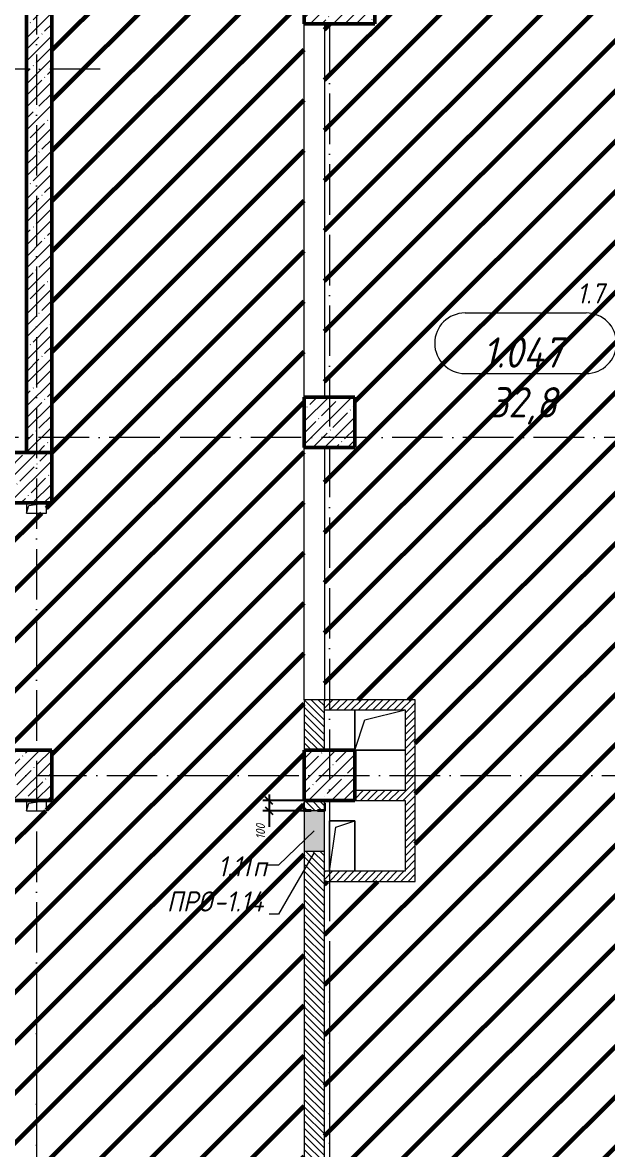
# Model space of a CAD drawing. Header units: millimetres. Extents: x -606178 to 312196, y -19338 to 632709.
# Drawn here: x -351119 to -345329, y 500018 to 511187 of the extents above; entities that cross this region are included whole.
import ezdxf

# ---------------------------------------------------------------- set-up
doc = ezdxf.new("R2010")
doc.units = ezdxf.units.MM
doc.linetypes.add('50_200_ШТРИХ_1Т_ш5_п1_п1_', pattern=[700, 500, -100, 0, -100])
for name, color, linetype, lineweight in [('6.4.1) Окр пт с инж. ПТ2.16', 3, 'Continuous', 60), ('6.4.3) Окр пт с инж. ПТ2.3', 150, 'Continuous', 60), ('A-____-____-DIMS', 7, 'Continuous', 9), ('A-FLOR-____-OTLN', 7, 'Continuous', 9), ('A-GENM-____-IDEN', 7, 'Continuous', 9), ('A-GENM-____-MCUT', 7, 'Continuous', 25), ('A-GENM-____-OTLN', 7, 'Continuous', 9), ('A-GENM-____-OTLN-1', 7, 'Continuous', 25), ('A-GLAZ-____-IDEN', 7, 'Continuous', 9), ('A-GLAZ-____-OTLN', 7, 'Continuous', 9), ('A-WALL-____-MCUT', 7, 'Continuous', 13), ('A-WALL-____-MCUT-2', 7, 'Continuous', 50), ('A-WALL-____-PATT-1', 7, 'Continuous', 9), ('A-WALL-FNSH-MCUT-1', 7, 'Continuous', 9), ('I-WALL-____-OTLN', 7, 'Continuous', 9), ('S-COLS-____-MCUT', 7, 'Continuous', 50), ('S-COLS-____-OTLN', 7, 'Continuous', 9), ('S-GRID-____-OTLN-1', 7, '50_200_ШТРИХ_1Т_ш5_п1_п1_', 9)]:
    doc.layers.add(name, color=color, linetype=linetype, lineweight=lineweight)
doc.layers.add('A-AREA-IDEN-1', color=7, linetype='Continuous', lineweight=9, true_color=0x000000)
doc.styles.add('ISOCPEUR_I', font='isocpeui.ttf', dxfattribs={"width": 0.9, "height": 2.5})
doc.styles.add('ISOCPEUR_I_11', font='isocpeui.ttf', dxfattribs={"width": 0.9, "height": 200})
doc.styles.add('ISOCPEUR_I_7', font='isocpeui.ttf', dxfattribs={"width": 0.9, "height": 90})
doc.dimstyles.new('ISO-1_8_0_9К_СРЕДНИЙ_Кладочные_1', dxfattribs={"dimscale": 304.8, "dimtxt": 89.638306, "dimasz": 0.246063, "dimexe": 0.19685, "dimexo": 0, "dimgap": 0, "dimtad": 1, "dimdec": 3, "dimrnd": 0.001, "dimdsep": 46, "dimtxsty": 'ISOCPEUR_I_7', "dimblk1": 'OBLIQUE', "dimblk2": 'OBLIQUE', "dimsah": 1, "dimcen": 0.09, "dimdle": 0.19685, "dimazin": 0, "dimtfac": 1, "dimtdec": 4, "dimtix": 1, "dimtmove": 0, "dimatfit": 3, "dimfxl": 1, "dimtvp": 1, "dimtolj": 1, "dimtzin": 0, "dimarcsym": 2})
pattern_1 = [(45, (-425830.77, 451794.26), (-35.35534, 35.35534), [])]
pattern_2 = [(135, (-425830.77, 451794.26), (-35.35534, -35.35534), [])]

# ---------------------------------------------------------------- blocks, each defined once
blk = doc.blocks.new('BSC_Колонна _Прямоугольная - 500х500-V43-АР1_План отверстий 1 этажа в осях 1-64_Ю-ЯЯ')
at = {"layer": 'S-COLS-____-OTLN'}
h = blk.add_hatch(dxfattribs=at)
h.set_pattern_fill('FP_50', color=256, style=0, pattern_type=2)
h.set_pattern_definition([(315, (-51931.04, 74750), (114.04925, 114.04925), []), (315, (-51931.04, 74635.95), (114.04925, 114.04925), [201.613, -40.323, 3.353, -36.97])])
h.paths.add_polyline_path([(-250, 250), (-250, -250), (250, -250), (250, 250)], flags=0)
at = {"layer": 'S-COLS-____-MCUT'}
for p, q in [((250, 250), (-250, 250)), ((-250, 250), (-250, -250)), ((250, -250), (250, 250)), ((-250, -250), (250, -250))]:
    blk.add_line(p, q, dxfattribs=at)
blk = doc.blocks.new('BSC_Колонна _Прямоугольная - 500х500-V46-АР1_План отверстий 1 этажа в осях 1-64_Ю-ЯЯ')
at = {"layer": 'S-COLS-____-OTLN'}
h = blk.add_hatch(dxfattribs=at)
h.set_pattern_fill('FP_53', color=256, style=0, pattern_type=2)
h.set_pattern_definition([(45, (-77750, -55431.04), (-114.04925, 114.04925), []), (45, (-77635.95, -55431.04), (-114.04925, 114.04925), [201.613, -40.323, 3.353, -36.97])])
h.paths.add_polyline_path([(-250, -250), (250, -250), (250, 250), (-250, 250)], flags=0)
at = {"layer": 'S-COLS-____-MCUT'}
for p, q in [((250, 250), (-250, 250)), ((-250, 250), (-250, -250)), ((250, -250), (250, 250)), ((-250, -250), (250, -250))]:
    blk.add_line(p, q, dxfattribs=at)
blk = doc.blocks.new('BSC_Колонна _Прямоугольная - 500х500-25978818-АР1_План отверстий 1 этажа в осях 1-64_Ю-ЯЯ')
at = {"layer": 'S-COLS-____-OTLN'}
h = blk.add_hatch(dxfattribs=at)
h.set_pattern_fill('FP_68', color=256, style=0, pattern_type=2)
h.set_pattern_definition([(45, (-77750, -51931.04), (-114.04925, 114.04925), []), (45, (-77635.95, -51931.04), (-114.04925, 114.04925), [201.613, -40.323, 3.353, -36.97])])
h.paths.add_polyline_path([(-250, -250), (250, -250), (250, 250), (-250, 250)], flags=0)
at = {"layer": 'S-COLS-____-MCUT'}
for p, q in [((250, 250), (-250, 250)), ((-250, 250), (-250, -250)), ((250, -250), (250, 250)), ((-250, -250), (250, -250))]:
    blk.add_line(p, q, dxfattribs=at)
blk = doc.blocks.new('BSC_Колонна _Прямоугольная - 500х500-V134-АР1_План отверстий 1 этажа в осях 1-64_Ю-ЯЯ')
at = {"layer": 'S-COLS-____-OTLN'}
h = blk.add_hatch(dxfattribs=at)
h.set_pattern_fill('FP_145', color=256, style=0, pattern_type=2)
h.set_pattern_definition([(45, (-74750, -54881.04), (-114.04925, 114.04925), []), (45, (-74635.95, -54881.04), (-114.04925, 114.04925), [201.613, -40.323, 3.353, -36.97])])
h.paths.add_polyline_path([(-250, -250), (250, -250), (250, 250), (-250, 250), (-250, -79)], flags=0)
at = {"layer": 'S-COLS-____-MCUT'}
for p, q in [((250, 250), (-250, 250)), ((-250, 250), (-250, -250)), ((250, -250), (250, 250)), ((-250, -250), (250, -250))]:
    blk.add_line(p, q, dxfattribs=at)
blk = doc.blocks.new('BSC_Колонна _Прямоугольная - 500х700-V148-АР1_План отверстий 1 этажа в осях 1-64_Ю-ЯЯ')
at = {"layer": 'S-COLS-____-OTLN'}
h = blk.add_hatch(dxfattribs=at)
h.set_pattern_fill('FP_160', color=256, style=0, pattern_type=2)
h.set_pattern_definition([(315, (-59631.04, 77850), (114.04925, 114.04925), []), (315, (-59631.04, 77735.95), (114.04925, 114.04925), [201.613, -40.323, 3.353, -36.97])])
h.paths.add_polyline_path([(-250, 350), (-250, -350), (250, -350), (250, 350)], flags=0)
at = {"layer": 'S-COLS-____-MCUT'}
for p, q in [((250, 350), (-250, 350)), ((-250, 350), (-250, -350)), ((250, -350), (250, 350)), ((-250, -350), (250, -350))]:
    blk.add_line(p, q, dxfattribs=at)
blk = doc.blocks.new('AR_Отверстие Ниша - Лючок-32405194-АР1_План отверстий 1 этажа в осях 1-64_Ю-ЯЯ')
at = {"layer": 'A-GLAZ-____-OTLN'}
blk.add_hatch(color=256, dxfattribs=at).paths.add_polyline_path([(200, -100), (200, 100), (-200, 100), (-200, -100)], flags=0)
for p, q in [((200, 100), (-200, 100)), ((-200, 31), (-200, -31)), ((200, -100), (200, 100)), ((-200, -100), (200, -100))]:
    blk.add_line(p, q, dxfattribs=at)
blk = doc.blocks.new('Фахверк_СКБ_Уголок - 200_4010_1-27904659-АР1_План отверстий 1 этажа в осях 1-64_Ю-ЯЯ')
at = {"layer": 'A-GENM-____-MCUT'}
for p, q in [((125, 156), (50, 156)), ((50, 156), (50, 150)), ((50, 150), (119, 150)), ((119, 150), (119, 81)), ((125, 81), (125, 156)), ((119, 81), (125, 81)), ((125, 19), (119, 19)), ((119, 19), (119, -50)), ((125, -56), (125, 19)), ((119, -50), (50, -50)), ((50, -50), (50, -56)), ((50, -56), (125, -56))]:
    blk.add_line(p, q, dxfattribs=at)
blk = doc.blocks.new('AR_Отверстие прямоугольное _в плите_ - AR_Отверстие прямоугольное _в плите_-30459229-АР1_План отверстий 1 этажа в осях 1-64_Ю-ЯЯ')
at = {"layer": 'A-GENM-____-OTLN'}
for p, q in [((125, 250), (-125, 250)), ((-125, 250), (-125, -250)), ((-63, 188), (125, 250)), ((125, -250), (125, 250)), ((-125, -250), (-63, 188))]:
    blk.add_line(p, q, dxfattribs=at)
blk = doc.blocks.new('AR_Отверстие прямоугольное _в плите_ - AR_Отверстие прямоугольное _в плите_-V204-АР1_План отверстий 1 этажа в осях 1-64_Ю-ЯЯ')
at = {"layer": 'A-GENM-____-OTLN'}
for p, q in [((-100, 50), (-100, -50)), ((-100, -50), (-75, 25)), ((-75, 25), (100, 50)), ((100, -50), (100, 50)), ((-100, -50), (100, -50))]:
    blk.add_line(p, q, dxfattribs=at)
blk = doc.blocks.new('AR_Отверстие прямоугольное _в плите_ - AR_Отверстие прямоугольное _в плите_-30552814-АР1_План отверстий 1 этажа в осях 1-64_Ю-ЯЯ')
at = {"layer": 'A-GENM-____-OTLN'}
for p, q in [((-250, 200), (-250, -200)), ((-150, 100), (250, 200)), ((-250, -200), (-150, 100)), ((-250, -200), (250, -200))]:
    blk.add_line(p, q, dxfattribs=at)
blk = doc.blocks.new('_Oblique')
at = {"color": 0, "linetype": 'ByBlock', "lineweight": -2}
blk.add_line((-0.5, -0.5), (0.5, 0.5), dxfattribs=at)
blk = doc.blocks.new('*D4448')
at = {"layer": 'A-____-____-DIMS', "color": 0, "lineweight": -2, "transparency": 16777216}
for p, q in [((-348679, 503535), (-348679, 503375)), ((-348331, 503475), (-348739, 503475)), ((-348284, 503375), (-348739, 503375)), ((-348679, 503375), (-348679, 503217))]:
    blk.add_line(p, q, dxfattribs=at)
at = {"layer": 'Defpoints', "color": 0, "transparency": 16777216}
for p in [(-348331, 503475), (-348679, 503375), (-348284, 503375)]:
    blk.add_point(p, dxfattribs=at)
at = {"layer": 'A-____-____-DIMS', "color": 0, "lineweight": -2, "transparency": 16777216, "xscale": 75, "yscale": 75, "zscale": 75}
for p, rotation in [((-348679, 503475), 90), ((-348679, 503375), 270)]:
    blk.add_blockref('_Oblique', p, dxfattribs=dict(at, rotation=rotation))
at = {"layer": 'A-____-____-DIMS', "color": 0, "transparency": 16777216, "insert": (-348809, 503093), "char_height": 90, "width": 368.21, "attachment_point": 1, "rotation": 90, "line_spacing_factor": 1.149209, "style": 'ISOCPEUR_I_7'}
blk.add_mtext('\\A1;100', dxfattribs=at)
blk = doc.blocks.new('AAR_СКБ_Марка_помещения_1_5 ммп - Номер _ Площадь-27962135-АИ_План этажа_Стены_1')
at = {"layer": 'A-AREA-IDEN-1'}
for p, q in [((-2.987, 3), (3.013, 3)), ((-2.987, 0), (3.013, 0))]:
    blk.add_line(p, q, dxfattribs=at)
for centre, start, end in [((-2.987, 1.5), 90, 270), ((3.013, 1.5), 270, 90)]:
    blk.add_arc(centre, 1.5, start, end, dxfattribs=at)

msp = doc.modelspace()

# ---------------------------------------------------------------- hatches: boundary and pattern name
at = {"layer": '6.4.1) Окр пт с инж. ПТ2.16'}
h = msp.add_hatch(dxfattribs=at)
h.set_pattern_fill('ANSI31', color=256, scale=111)
h.paths.add_polyline_path([(-348330.7712, 511175.3011), (-348330.7712, 511675.3011), (-348330.7712, 514675.3011), (-348330.7712, 515175.3011), (-348330.7712, 518375.3011), (-348330.7712, 518875.3011), (-348330.7712, 521675.3011), (-348630.7712, 521675.3011), (-350580.7712, 521675.3011), (-350880.7712, 521675.3011), (-350880.7712, 519475.3011), (-350580.7712, 519475.3011), (-350580.7712, 518975.3011), (-350820.7712, 518975.3011), (-350820.7712, 518575.3011), (-350880.7712, 518575.3011), (-350880.7712, 516475.3011), (-350820.7712, 516475.3011), (-350820.7712, 515430.3011), (-350820.7712, 515080.3011), (-350820.7712, 514975.3011), (-350830.7712, 506925.3011), (-350830.7712, 506425.3011), (-350880.7712, 506425.3011), (-350880.7712, 506325.3011), (-351080.7712, 506325.3011), (-351080.7712, 506425.3011), (-351330.7712, 506425.3011), (-351330.7712, 503975.3011), (-350830.7712, 503975.3011), (-350830.7712, 503475.3011), (-350880.7712, 503475.3011), (-350880.7712, 503375.3011), (-351080.7712, 503375.3011), (-351080.7712, 503475.3011), (-351330.7712, 503475.3011), (-351330.7712, 499295.4397), (-348330.7712, 499295.4397), (-348330.7712, 502975.3011), (-348330.7712, 503375.3011), (-348336.7712, 503375.3011), (-348336.7712, 503475.3011), (-348330.7712, 503475.3011), (-348330.7712, 503975.3011), (-348330.7712, 504475.3011), (-348330.7712, 506975.3011), (-348330.7712, 507475.3011)])
at = {"layer": '6.4.3) Окр пт с инж. ПТ2.3'}
h = msp.add_hatch(dxfattribs=at)
h.set_pattern_fill('ANSI31', color=256, scale=111)
h.paths.add_polyline_path([(-332580.7712, 501875.3011), (-332580.7712, 503075.3011), (-332580.7712, 503475.3011), (-336580.7712, 503475.3011), (-337080.7712, 503475.3011), (-338565.7712, 503475.3011), (-338935.7712, 503475.3011), (-339385.7712, 503475.3011), (-339615.7712, 503475.3011), (-339665.7712, 503475.3011), (-340765.7712, 503475.3011), (-340815.7712, 503475.3011), (-341015.7712, 503475.3011), (-341065.7712, 503475.3011), (-342430.7712, 503475.3011), (-342830.7712, 503475.3011), (-342830.7712, 503175.3011), (-344150.7712, 503175.3011), (-344150.7712, 504475.3011), (-343900.7712, 504475.3011), (-343500.7712, 504475.3011), (-343030.7712, 504475.3011), (-343030.7712, 505525.3011), (-343030.7712, 505925.3011), (-343030.7712, 507225.3011), (-344480.7712, 507225.3011), (-344830.7712, 507225.3011), (-344830.7712, 507975.3011), (-344830.7712, 508275.3011), (-344830.7712, 509975.3011), (-344480.7712, 509975.3011), (-343430.7712, 509975.3011), (-343430.7712, 510075.3011), (-343430.7712, 510275.3011), (-343430.7712, 510975.3011), (-343430.7712, 511175.3011), (-343430.7712, 511890.3011), (-344130.7712, 511890.3011), (-344530.7712, 511890.3011), (-345530.7712, 511890.3011), (-345580.7712, 511890.3011), (-346480.7712, 511890.3011), (-346880.7712, 511890.3011), (-347630.7712, 511890.3011), (-347630.7712, 511675.3011), (-347630.7712, 511175.3011), (-348130.7712, 511175.3011), (-348130.7712, 507475.3011), (-347830.7712, 507475.3011), (-347830.7712, 506975.3011), (-348130.7712, 506975.3011), (-348130.7712, 504475.3011), (-347230.7712, 504475.3011), (-347230.7712, 502675.3011), (-348130.7712, 502675.3011), (-348130.7712, 499550.3011), (-347230.7712, 499550.3011), (-347230.7712, 499295.4397), (-338230.7712, 499295.4397), (-338080.7712, 499595.4397), (-337780.7712, 498995.4397), (-337630.7712, 499295.4397), (-328980.7712, 499295.4397), (-328980.7712, 500125.3011), (-332580.7712, 500125.3011)])
h.paths.add_polyline_path([(-343570.7712, 506185.3011), (-343770.7712, 506185.3011), (-343770.7712, 506385.3011), (-343570.7712, 506385.3011)], flags=16)
h.paths.add_polyline_path([(-343530.7712, 510975.3011), (-343730.7712, 510975.3011), (-343730.7712, 511175.3011), (-343530.7712, 511175.3011)], flags=16)
at = {"layer": 'A-WALL-____-PATT-1'}
h = msp.add_hatch(dxfattribs=at)
h.set_pattern_fill('FP_13', color=256, style=0, pattern_type=2)
h.set_pattern_definition([(45, (-425830.77, 451794.26), (-114.04925, 114.04925), []), (45, (-425716.72, 451794.26), (-114.04925, 114.04925), [201.612, -40.322, 3.353, -36.97])])
h.paths.add_polyline_path([(-351080.7712, 506925.3011), (-350830.7712, 506925.3011), (-350830.7712, 514975.3011), (-351080.7712, 514975.3011), (-351080.7712, 507403.632)], flags=0)
h = msp.add_hatch(dxfattribs=at)
h.set_pattern_fill('FP_6', color=256, style=0, pattern_type=2)
h.set_pattern_definition(pattern_2)
h.paths.add_polyline_path([(-348130.7712, 503975.3011), (-348130.7712, 504475.3011), (-348330.7712, 504475.3011), (-348330.7712, 503975.3011)], flags=0)
h = msp.add_hatch(dxfattribs=at)
h.set_pattern_fill('FP_5', color=256, style=0, pattern_type=2)
h.set_pattern_definition(pattern_1)
h.paths.add_polyline_path([(-347330.7712, 504375.3011), (-347230.7712, 504375.3011), (-347230.7712, 504475.3011), (-348130.7712, 504475.3011), (-348130.7712, 504375.3011), (-348076.1506, 504375.3011)], flags=0)
h = msp.add_hatch(dxfattribs=at)
h.set_pattern_fill('FP_5', color=256, style=0, pattern_type=2)
h.set_pattern_definition(pattern_1)
h.paths.add_polyline_path([(-347230.7712, 502675.3011), (-347230.7712, 504375.3011), (-347330.7712, 504375.3011), (-347330.7712, 502675.3011)], flags=0)
h = msp.add_hatch(dxfattribs=at)
h.set_pattern_fill('FP_5', color=256, style=0, pattern_type=2)
h.set_pattern_definition(pattern_1)
h.paths.add_polyline_path([(-347330.7712, 503475.3011), (-347330.7712, 503575.3011), (-347830.7712, 503575.3011), (-347830.7712, 503475.3011)], flags=0)
h = msp.add_hatch(dxfattribs=at)
h.set_pattern_fill('FP_6', color=256, style=0, pattern_type=2)
h.set_pattern_definition(pattern_2)
h.paths.add_polyline_path([(-348330.7712, 498225.3011), (-348130.7712, 498225.3011), (-348130.7712, 498419.3011), (-348199.7712, 498419.3011), (-348199.7712, 498425.3011), (-348261.7712, 498425.3011), (-348261.7712, 498419.3011), (-348330.7712, 498419.3011), (-348330.7712, 498350.3011)], flags=0)
h.paths.add_polyline_path([(-348330.7712, 498825.3011), (-348130.7712, 498825.3011), (-348130.7712, 502975.3011), (-348330.7712, 502975.3011), (-348330.7712, 499331.2064)], flags=0)
h.paths.add_polyline_path([(-348199.7712, 503375.3011), (-348199.7712, 503381.3011), (-348130.7712, 503381.3011), (-348130.7712, 503475.3011), (-348330.7712, 503475.3011), (-348330.7712, 503381.3011), (-348261.7712, 503381.3011), (-348261.7712, 503375.3011)], flags=0)
h = msp.add_hatch(dxfattribs=at)
h.set_pattern_fill('FP_5', color=256, style=0, pattern_type=2)
h.set_pattern_definition(pattern_1)
h.paths.add_polyline_path([(-348130.7712, 502675.3011), (-347330.7712, 502675.3011), (-347330.7712, 502775.3011), (-348130.7712, 502775.3011)], flags=0)

# ---------------------------------------------------------------- linework, layer by layer
at = {"layer": 'A-FLOR-____-OTLN'}
for p, q in [((-347830.7712, 503975.3011), (-347830.7712, 504375.3011)), ((-347330.7712, 503975.3011), (-347830.7712, 503975.3011)), ((-348080.7712, 503275.3011), (-347830.7712, 503275.3011)), ((-348080.7712, 502775.3011), (-348080.7712, 503275.3011)), ((-347830.7712, 503275.3011), (-347830.7712, 502775.3011))]:
    msp.add_line(p, q, dxfattribs=at)
at = {"layer": 'A-GENM-____-IDEN'}
for p, q in [((-348230.7712, 502962.4585), (-348584.1879, 502348.566)), ((-348584.1879, 502348.566), (-348678.7044, 502348.566))]:
    msp.add_line(p, q, dxfattribs=at)
at = {"layer": 'A-GLAZ-____-IDEN'}
for p, q in [((-348230.7712, 503175.3011), (-348584.1879, 502836.8135)), ((-348584.1879, 502836.8135), (-348696.7075, 502836.8135))]:
    msp.add_line(p, q, dxfattribs=at)
at = {"layer": 'A-WALL-____-MCUT'}
for p, q in [((-348330.7712, 504475.3011), (-348330.7712, 503975.3011)), ((-348130.7712, 504475.3011), (-348330.7712, 504475.3011)), ((-348130.7712, 503975.3011), (-348130.7712, 504475.3011)), ((-348330.7712, 503475.3011), (-348330.7712, 503450.3011)), ((-348130.7712, 503450.3011), (-348130.7712, 503475.3011)), ((-348330.7712, 502975.3011), (-348330.7712, 498825.3011)), ((-348130.7712, 498825.3011), (-348130.7712, 502975.3011))]:
    msp.add_line(p, q, dxfattribs=at)
at = {"layer": 'A-WALL-____-MCUT-2'}
for p, q in [((-351080.7712, 514975.3011), (-351080.7712, 506925.3011)), ((-350830.7712, 506925.3011), (-350830.7712, 514975.3011))]:
    msp.add_line(p, q, dxfattribs=at)
at = {"layer": 'A-WALL-FNSH-MCUT-1'}
for p, q in [((-347230.7712, 504475.3011), (-348130.7712, 504475.3011)), ((-347230.7712, 502675.3011), (-347230.7712, 504475.3011)), ((-348130.7712, 504375.3011), (-347330.7712, 504375.3011)), ((-347330.7712, 504375.3011), (-347330.7712, 503575.3011)), ((-347330.7712, 503575.3011), (-347830.7712, 503575.3011)), ((-347830.7712, 503475.3011), (-347330.7712, 503475.3011)), ((-347330.7712, 503475.3011), (-347330.7712, 502775.3011)), ((-347330.7712, 502775.3011), (-348130.7712, 502775.3011)), ((-348130.7712, 502675.3011), (-347230.7712, 502675.3011))]:
    msp.add_line(p, q, dxfattribs=at)
at = {"layer": 'I-WALL-____-OTLN'}
for p, q in [((-348330.7712, 507475.3011), (-348330.7712, 511175.3011)), ((-348130.7712, 511175.3011), (-348130.7712, 507475.3011)), ((-348330.7712, 504475.3011), (-348330.7712, 506975.3011)), ((-348130.7712, 506975.3011), (-348130.7712, 504475.3011))]:
    msp.add_line(p, q, dxfattribs=at)
at = {"layer": 'S-GRID-____-OTLN-1'}
for p, q in [((-348080.7712, 542687.1106), (-348080.7712, 491375.8881)), ((-350980.7712, 542374.2366), (-350980.7712, 491625.2377)), ((-350350.7307, 510725.3011), (-430499.5414, 510725.3011)), ((-321756.3646, 507075.3011), (-430499.5414, 507075.3011)), ((-356586.1335, 503725.3011), (-321756.3646, 503725.3011)), ((-348080.7712, 501675.2188), (-348080.7712, 460364.1588)), ((-350980.7712, 501362.3448), (-350980.7712, 463125.3011))]:
    msp.add_line(p, q, dxfattribs=at)

# ---------------------------------------------------------------- block references
at = {"layer": 'A-AREA-IDEN-1', "xscale": 199.9999999999999, "yscale": 199.9999999999999, "zscale": 199.9999999999999}
msp.add_blockref('AAR_СКБ_Марка_помещения_1_5 ммп - Номер _ Площадь-27962135-АИ_План этажа_Стены_1', (-346141.2165, 507708.3959), dxfattribs=at)
at = {"layer": 'A-GENM-____-OTLN'}
for name, p in [('AR_Отверстие прямоугольное _в плите_ - AR_Отверстие прямоугольное _в плите_-V204-АР1_План отверстий 1 этажа в осях 1-64_Ю-ЯЯ', (-350980.7712, 506375.3011)), ('AR_Отверстие прямоугольное _в плите_ - AR_Отверстие прямоугольное _в плите_-30552814-АР1_План отверстий 1 этажа в осях 1-64_Ю-ЯЯ', (-347580.7712, 504175.3011)), ('AR_Отверстие прямоугольное _в плите_ - AR_Отверстие прямоугольное _в плите_-V204-АР1_План отверстий 1 этажа в осях 1-64_Ю-ЯЯ', (-350980.7712, 503425.3011)), ('AR_Отверстие прямоугольное _в плите_ - AR_Отверстие прямоугольное _в плите_-30459229-АР1_План отверстий 1 этажа в осях 1-64_Ю-ЯЯ', (-347955.7712, 503025.3011))]:
    msp.add_blockref(name, p, dxfattribs=at)
at = {"layer": 'A-GENM-____-OTLN-1', "rotation": 269.9999999999999}
msp.add_blockref('Фахверк_СКБ_Уголок - 200_4010_1-27904659-АР1_План отверстий 1 этажа в осях 1-64_Ю-ЯЯ', (-348280.7712, 503500.3011), dxfattribs=at)
at = {"layer": 'A-GLAZ-____-OTLN', "rotation": 269.9999999999999}
msp.add_blockref('AR_Отверстие Ниша - Лючок-32405194-АР1_План отверстий 1 этажа в осях 1-64_Ю-ЯЯ', (-348230.7712, 503175.3011), dxfattribs=at)
at = {"layer": 'S-COLS-____-OTLN', "rotation": 89.9999999999999}
for name, p in [('BSC_Колонна _Прямоугольная - 500х700-V148-АР1_План отверстий 1 этажа в осях 1-64_Ю-ЯЯ', (-347980.7712, 511425.3011)), ('BSC_Колонна _Прямоугольная - 500х500-V43-АР1_План отверстий 1 этажа в осях 1-64_Ю-ЯЯ', (-351080.7712, 503725.3011))]:
    msp.add_blockref(name, p, dxfattribs=at)
at = {"layer": 'S-COLS-____-OTLN'}
for name, p in [('BSC_Колонна _Прямоугольная - 500х500-V46-АР1_План отверстий 1 этажа в осях 1-64_Ю-ЯЯ', (-348080.7712, 507225.3011)), ('BSC_Колонна _Прямоугольная - 500х500-V134-АР1_План отверстий 1 этажа в осях 1-64_Ю-ЯЯ', (-351080.7712, 506675.3011)), ('BSC_Колонна _Прямоугольная - 500х500-25978818-АР1_План отверстий 1 этажа в осях 1-64_Ю-ЯЯ', (-348080.7712, 503725.3011))]:
    msp.add_blockref(name, p, dxfattribs=at)

# ---------------------------------------------------------------- texts
at = {"layer": 'A-AREA-IDEN-1', "char_height": 300, "attachment_point": 8, "line_spacing_factor": 1.139951, "style": 'ISOCPEUR_I'}
for s, insert, width in [('\\pxqc,t8.46667,16.93333,25.4,33.86667,42.33333,50.8,59.26667,67.73333,76.2,84.66667,93.13333,101.6,110.06667,118.53333,127,135.46667,143.93333,152.4,160.86667,169.33333,177.8,186.26667,194.73333,203.2,211.66667,220.13333,228.6,237.06667,245.53333,254,262.46667,270.93333;{1.047}', (-346166.6456, 507766.7257), 940), ('\\pxqc,t8.46667,16.93333,25.4,33.86667,42.33333,50.8,59.26667,67.73333,76.2,84.66667,93.13333,101.6,110.06667,118.53333,127,135.46667,143.93333,152.4,160.86667,169.33333,177.8,186.26667,194.73333,203.2,211.66667,220.13333,228.6,237.06667,245.53333,254,262.46667,270.93333;{32,8}', (-346165.6456, 507202.7778), 754)]:
    msp.add_mtext(s, dxfattribs=dict(at, insert=insert, width=width))
at = {"layer": 'A-GENM-____-IDEN', "char_height": 200, "attachment_point": 1, "style": 'ISOCPEUR_I_11'}
for s, insert, width in [('ПРО', (-349690.9611, 502575.6821), 562.784625), ('-1.14', (-349226.6173, 502575.6821), 649.366875)]:
    msp.add_mtext(s, dxfattribs=dict(at, insert=insert, width=width))
at = {"layer": 'A-GLAZ-____-IDEN', "char_height": 200, "attachment_point": 1, "style": 'ISOCPEUR_I_11'}
for s, insert, width in [('1.7', (-345630.6803, 508602.3359), 346.329), ('1.11', (-349185.0631, 502924.4281), 418.480875), ('\\fISOCPEUR|b0|i1|c204|p34|;\\W.9;п', (-348839.7818, 502924.4281), 158.734125)]:
    msp.add_mtext(s, dxfattribs=dict(at, insert=insert, width=width))

# ---------------------------------------------------------------- dimensions: what is measured, and where the dimension line sits
at = {"layer": 'A-____-____-DIMS'}
dim = msp.add_linear_dim(base=(-348678.797, 503375.3011), p1=(-348330.7712, 503475.3011), p2=(-348283.8192, 503375.3011), angle=90, dimstyle='ISO-1_8_0_9К_СРЕДНИЙ_Кладочные_1', override={"dimpost": '<>', "dimfxl": 110.473935}, dxfattribs=at)
dim.commit()
dim.dimension.update_dxf_attribs({"geometry": '*D4448', "text_midpoint": (-348748.9356, 503216.9061), "dimtype": 160, "text_rotation": 90})

doc.saveas('drawing.dxf')
